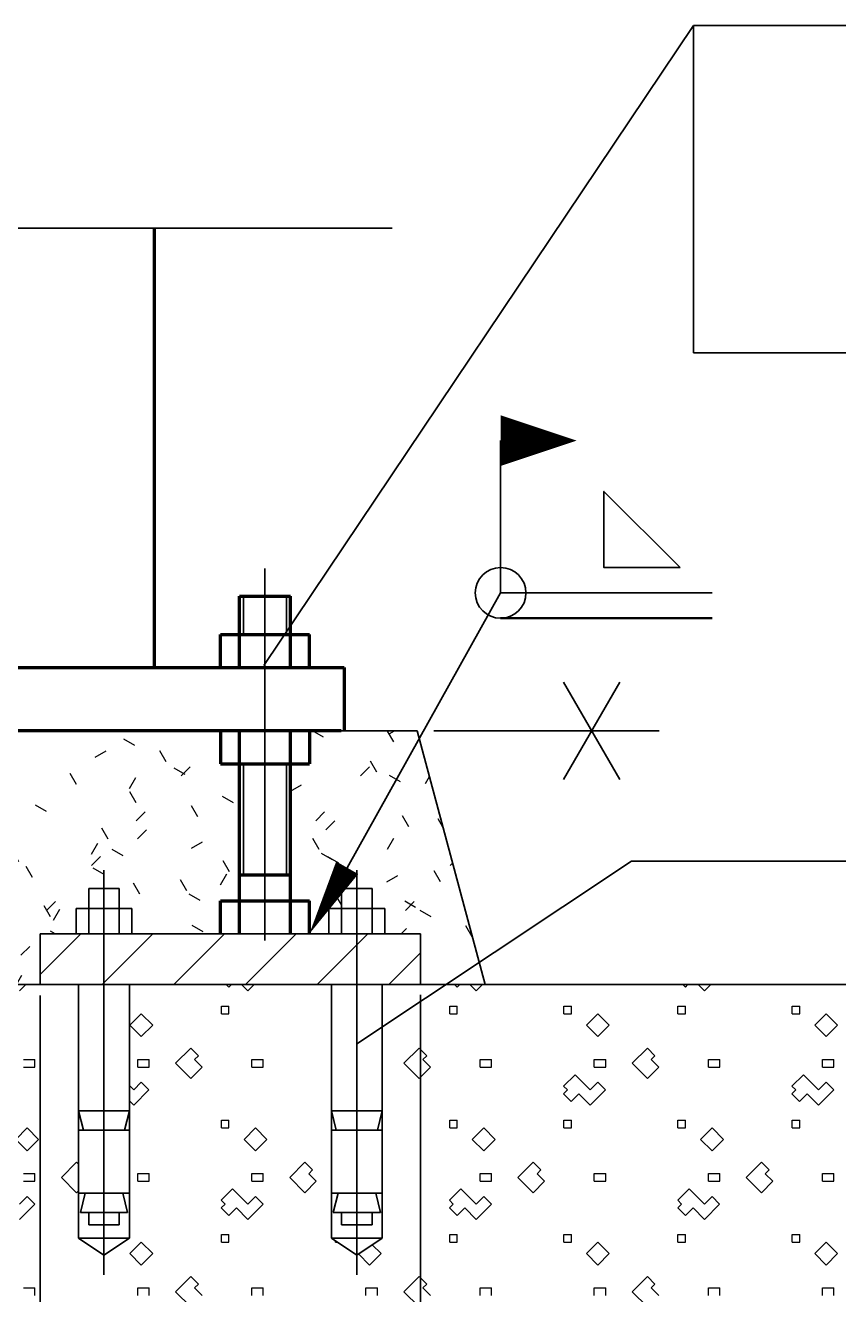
# Model space of a CAD drawing. Extents: x 68 to 8478, y -14 to 5926.
# Drawn here: x 6388.8 to 6645.3, y 2961.2 to 3361.3 of the extents above; entities that cross this region are included whole.
import ezdxf

# ---------------------------------------------------------------- set-up
doc = ezdxf.new("R2010")
doc.units = 0
doc.header["$LTSCALE"] = 10
for name, pattern in [('ACAD_ISO02W100', [15, 12, -3]), ('ACAD_ISO08W100', [36, 24, -3, 6, -3]), ('J', [50000.1, 50000, -0.1])]:
    doc.linetypes.add(name, pattern=pattern)
doc.layers.get('0').update_dxf_attribs({"linetype": 'CONTINUOUS'})
for name, color, linetype, lineweight in [('M_EQUIP_E2', 4, 'CONTINUOUS', 25), ('M_EQUIP_E3', 3, 'CONTINUOUS', 35), ('M_EQUIP_E5', 2, 'CONTINUOUS', 50), ('M_EQUIP_E7', 7, 'CONTINUOUS', 70), ('M_EQUIP_H_', 4, 'CONTINUOUS', 25)]:
    doc.layers.add(name, color=color, linetype=linetype, lineweight=lineweight)

# ---------------------------------------------------------------- blocks, each defined once
blk = doc.blocks.new('*X3')
at = {"color": 0, "linetype": 'J'}
for p, q in [((7123.43, 2432.98), (7125.95, 2435.5)), ((7205.93, 2434.48), (7204.91, 2435.5)), ((7205.93, 2434.48), (7206.95, 2435.5)), ((7213.43, 2432.98), (7210.91, 2435.5)), ((7213.43, 2432.98), (7215.95, 2435.5)), ((7295.93, 2434.48), (7294.91, 2435.5)), ((7295.93, 2434.48), (7296.95, 2435.5)), ((7303.43, 2432.98), (7300.91, 2435.5)), ((7303.43, 2432.98), (7305.95, 2435.5)), ((7385.93, 2434.48), (7384.91, 2435.5)), ((7385.93, 2434.48), (7386.95, 2435.5)), ((7393.43, 2432.98), (7390.91, 2435.5)), ((7393.43, 2432.98), (7395.95, 2435.5)), ((7203, 2427), (7206, 2427)), ((7203, 2424), (7203, 2427)), ((7206, 2424), (7206, 2427)), ((7293, 2427), (7296, 2427)), ((7293, 2424), (7293, 2427)), ((7296, 2424), (7296, 2427)), ((7338, 2427), (7341, 2427)), ((7338, 2424), (7338, 2427)), ((7341, 2424), (7341, 2427)), ((7383, 2427), (7386, 2427)), ((7383, 2424), (7383, 2427)), ((7386, 2424), (7386, 2427)), ((7428, 2427), (7431, 2427)), ((7428, 2424), (7428, 2427)), ((7431, 2424), (7431, 2427)), ((7166.93, 2419.48), (7171.43, 2423.98)), ((7175.93, 2419.48), (7171.43, 2423.98)), ((7203, 2424), (7206, 2424)), ((7293, 2424), (7296, 2424)), ((7338, 2424), (7341, 2424)), ((7346.93, 2419.48), (7351.43, 2423.98)), ((7355.93, 2419.48), (7351.43, 2423.98)), ((7383, 2424), (7386, 2424)), ((7428, 2424), (7431, 2424)), ((7436.93, 2419.48), (7441.43, 2423.98)), ((7445.93, 2419.48), (7441.43, 2423.98)), ((7171.43, 2414.98), (7166.93, 2419.48)), ((7171.43, 2414.98), (7175.93, 2419.48)), ((7351.43, 2414.98), (7346.93, 2419.48)), ((7351.43, 2414.98), (7355.93, 2419.48)), ((7441.43, 2414.98), (7436.93, 2419.48)), ((7441.43, 2414.98), (7445.93, 2419.48)), ((7125, 2406), (7129.5, 2406)), ((7129.5, 2403), (7129.5, 2406)), ((7170, 2406), (7174.5, 2406)), ((7170, 2403), (7170, 2406)), ((7174.5, 2403), (7174.5, 2406)), ((7184.93, 2404.48), (7190.93, 2410.48)), ((7193.93, 2407.48), (7190.93, 2410.48)), ((7192.43, 2405.98), (7193.93, 2407.48)), ((7195.43, 2402.98), (7192.43, 2405.98)), ((7215, 2406), (7219.5, 2406)), ((7215, 2403), (7215, 2406)), ((7219.5, 2403), (7219.5, 2406)), ((7274.93, 2404.48), (7280.93, 2410.48)), ((7283.93, 2407.48), (7280.93, 2410.48)), ((7282.43, 2405.98), (7283.93, 2407.48)), ((7285.43, 2402.98), (7282.43, 2405.98)), ((7305, 2406), (7309.5, 2406)), ((7305, 2403), (7305, 2406)), ((7309.5, 2403), (7309.5, 2406)), ((7350, 2406), (7354.5, 2406)), ((7350, 2403), (7350, 2406)), ((7354.5, 2403), (7354.5, 2406)), ((7364.93, 2404.48), (7370.93, 2410.48)), ((7373.93, 2407.48), (7370.93, 2410.48)), ((7372.43, 2405.98), (7373.93, 2407.48)), ((7375.43, 2402.98), (7372.43, 2405.98)), ((7395, 2406), (7399.5, 2406)), ((7395, 2403), (7395, 2406)), ((7399.5, 2403), (7399.5, 2406)), ((7440, 2406), (7444.5, 2406)), ((7440, 2403), (7440, 2406)), ((7444.5, 2403), (7444.5, 2406)), ((7125, 2403), (7129.5, 2403)), ((7170, 2403), (7174.5, 2403)), ((7190.93, 2398.48), (7184.93, 2404.48)), ((7190.93, 2398.48), (7195.43, 2402.98)), ((7215, 2403), (7219.5, 2403)), ((7280.93, 2398.48), (7274.93, 2404.48)), ((7280.93, 2398.48), (7285.43, 2402.98)), ((7305, 2403), (7309.5, 2403)), ((7350, 2403), (7354.5, 2403)), ((7370.93, 2398.48), (7364.93, 2404.48)), ((7370.93, 2398.48), (7375.43, 2402.98)), ((7395, 2403), (7399.5, 2403)), ((7440, 2403), (7444.5, 2403)), ((7168.43, 2393.98), (7171.43, 2396.98)), ((7174.43, 2393.98), (7171.43, 2396.98)), ((7337.93, 2395.48), (7342.43, 2399.98)), ((7348.43, 2393.98), (7342.43, 2399.98)), ((7348.43, 2393.98), (7351.43, 2396.98)), ((7354.43, 2393.98), (7351.43, 2396.98)), ((7427.93, 2395.48), (7432.43, 2399.98)), ((7438.43, 2393.98), (7432.43, 2399.98)), ((7438.43, 2393.98), (7441.43, 2396.98)), ((7444.43, 2393.98), (7441.43, 2396.98)), ((7168.43, 2393.98), (7166.71, 2395.7)), ((7168.43, 2387.98), (7174.43, 2393.98)), ((7339.43, 2393.98), (7337.93, 2395.48)), ((7337.93, 2392.48), (7339.43, 2393.98)), ((7340.93, 2389.48), (7337.93, 2392.48)), ((7340.93, 2389.48), (7343.93, 2392.48)), ((7348.43, 2387.98), (7343.93, 2392.48)), ((7348.43, 2387.98), (7354.43, 2393.98)), ((7429.43, 2393.98), (7427.93, 2395.48)), ((7427.93, 2392.48), (7429.43, 2393.98)), ((7430.93, 2389.48), (7427.93, 2392.48)), ((7430.93, 2389.48), (7433.93, 2392.48)), ((7438.43, 2387.98), (7433.93, 2392.48)), ((7438.43, 2387.98), (7444.43, 2393.98)), ((7168.43, 2387.98), (7166.71, 2389.7)), ((7203, 2382), (7206, 2382)), ((7203, 2379), (7203, 2382)), ((7206, 2379), (7206, 2382)), ((7293, 2382), (7296, 2382)), ((7293, 2379), (7293, 2382)), ((7296, 2379), (7296, 2382)), ((7338, 2382), (7341, 2382)), ((7338, 2379), (7338, 2382)), ((7341, 2379), (7341, 2382)), ((7383, 2382), (7386, 2382)), ((7383, 2379), (7383, 2382)), ((7386, 2379), (7386, 2382)), ((7428, 2382), (7431, 2382)), ((7428, 2379), (7428, 2382)), ((7431, 2379), (7431, 2382)), ((7121.93, 2374.48), (7126.43, 2378.98)), ((7130.93, 2374.48), (7126.43, 2378.98)), ((7203, 2379), (7206, 2379)), ((7211.93, 2374.48), (7216.43, 2378.98)), ((7220.93, 2374.48), (7216.43, 2378.98)), ((7293, 2379), (7296, 2379)), ((7301.93, 2374.48), (7306.43, 2378.98)), ((7310.93, 2374.48), (7306.43, 2378.98)), ((7338, 2379), (7341, 2379)), ((7383, 2379), (7386, 2379)), ((7391.93, 2374.48), (7396.43, 2378.98)), ((7400.93, 2374.48), (7396.43, 2378.98)), ((7428, 2379), (7431, 2379)), ((7126.43, 2369.98), (7121.93, 2374.48)), ((7126.43, 2369.98), (7130.93, 2374.48)), ((7216.43, 2369.98), (7211.93, 2374.48)), ((7216.43, 2369.98), (7220.93, 2374.48)), ((7306.43, 2369.98), (7301.93, 2374.48)), ((7306.43, 2369.98), (7310.93, 2374.48)), ((7396.43, 2369.98), (7391.93, 2374.48)), ((7396.43, 2369.98), (7400.93, 2374.48)), ((7125, 2361), (7129.5, 2361)), ((7129.5, 2358), (7129.5, 2361)), ((7139.93, 2359.48), (7145.93, 2365.48)), ((7146.71, 2364.7), (7145.93, 2365.48)), ((7170, 2361), (7174.5, 2361)), ((7170, 2358), (7170, 2361)), ((7174.5, 2358), (7174.5, 2361)), ((7215, 2361), (7219.5, 2361)), ((7215, 2358), (7215, 2361)), ((7219.5, 2358), (7219.5, 2361)), ((7229.93, 2359.48), (7235.93, 2365.48)), ((7238.93, 2362.48), (7235.93, 2365.48)), ((7237.43, 2360.98), (7238.93, 2362.48)), ((7240.43, 2357.98), (7237.43, 2360.98)), ((7305, 2361), (7309.5, 2361)), ((7305, 2358), (7305, 2361)), ((7309.5, 2358), (7309.5, 2361)), ((7319.93, 2359.48), (7325.93, 2365.48)), ((7328.93, 2362.48), (7325.93, 2365.48)), ((7327.43, 2360.98), (7328.93, 2362.48)), ((7330.43, 2357.98), (7327.43, 2360.98)), ((7350, 2361), (7354.5, 2361)), ((7350, 2358), (7350, 2361)), ((7354.5, 2358), (7354.5, 2361)), ((7395, 2361), (7399.5, 2361)), ((7395, 2358), (7395, 2361)), ((7399.5, 2358), (7399.5, 2361)), ((7409.93, 2359.48), (7415.93, 2365.48)), ((7418.93, 2362.48), (7415.93, 2365.48)), ((7417.43, 2360.98), (7418.93, 2362.48)), ((7420.43, 2357.98), (7417.43, 2360.98)), ((7440, 2361), (7444.5, 2361)), ((7440, 2358), (7440, 2361)), ((7444.5, 2358), (7444.5, 2361)), ((7125, 2358), (7129.5, 2358)), ((7145.93, 2353.48), (7139.93, 2359.48)), ((7170, 2358), (7174.5, 2358)), ((7215, 2358), (7219.5, 2358)), ((7235.93, 2353.48), (7229.93, 2359.48)), ((7235.93, 2353.48), (7240.43, 2357.98)), ((7305, 2358), (7309.5, 2358)), ((7325.93, 2353.48), (7319.93, 2359.48)), ((7325.93, 2353.48), (7330.43, 2357.98)), ((7350, 2358), (7354.5, 2358)), ((7395, 2358), (7399.5, 2358)), ((7415.93, 2353.48), (7409.93, 2359.48)), ((7415.93, 2353.48), (7420.43, 2357.98)), ((7440, 2358), (7444.5, 2358)), ((7123.43, 2348.98), (7126.43, 2351.98)), ((7129.43, 2348.98), (7126.43, 2351.98)), ((7145.93, 2353.48), (7146.71, 2354.25)), ((7202.93, 2350.48), (7207.43, 2354.98)), ((7213.43, 2348.98), (7207.43, 2354.98)), ((7213.43, 2348.98), (7216.43, 2351.98)), ((7219.43, 2348.98), (7216.43, 2351.98)), ((7292.93, 2350.48), (7297.43, 2354.98)), ((7303.43, 2348.98), (7297.43, 2354.98)), ((7303.43, 2348.98), (7306.43, 2351.98)), ((7309.43, 2348.98), (7306.43, 2351.98)), ((7382.93, 2350.48), (7387.43, 2354.98)), ((7393.43, 2348.98), (7387.43, 2354.98)), ((7393.43, 2348.98), (7396.43, 2351.98)), ((7399.43, 2348.98), (7396.43, 2351.98)), ((7123.43, 2342.98), (7129.43, 2348.98)), ((7204.43, 2348.98), (7202.93, 2350.48)), ((7202.93, 2347.48), (7204.43, 2348.98)), ((7205.93, 2344.48), (7202.93, 2347.48)), ((7205.93, 2344.48), (7208.93, 2347.48)), ((7213.43, 2342.98), (7208.93, 2347.48)), ((7213.43, 2342.98), (7219.43, 2348.98)), ((7294.43, 2348.98), (7292.93, 2350.48)), ((7292.93, 2347.48), (7294.43, 2348.98)), ((7295.93, 2344.48), (7292.93, 2347.48)), ((7295.93, 2344.48), (7298.93, 2347.48)), ((7303.43, 2342.98), (7298.93, 2347.48)), ((7303.43, 2342.98), (7309.43, 2348.98)), ((7384.43, 2348.98), (7382.93, 2350.48)), ((7382.93, 2347.48), (7384.43, 2348.98)), ((7385.93, 2344.48), (7382.93, 2347.48)), ((7385.93, 2344.48), (7388.93, 2347.48)), ((7393.43, 2342.98), (7388.93, 2347.48)), ((7393.43, 2342.98), (7399.43, 2348.98)), ((7203, 2337), (7206, 2337)), ((7203, 2334), (7203, 2337)), ((7206, 2334), (7206, 2337)), ((7293, 2337), (7296, 2337)), ((7293, 2334), (7293, 2337)), ((7296, 2334), (7296, 2337)), ((7338, 2337), (7341, 2337)), ((7338, 2334), (7338, 2337)), ((7341, 2334), (7341, 2337)), ((7383, 2337), (7386, 2337)), ((7383, 2334), (7383, 2337)), ((7386, 2334), (7386, 2337)), ((7428, 2337), (7431, 2337)), ((7428, 2334), (7428, 2337)), ((7431, 2334), (7431, 2337)), ((7166.93, 2329.48), (7171.43, 2333.98)), ((7175.93, 2329.48), (7171.43, 2333.98)), ((7203, 2334), (7206, 2334)), ((7248, 2334), (7248, 2334.46)), ((7248, 2334), (7248.69, 2334)), ((7265.93, 2329.48), (7262.5, 2332.91)), ((7293, 2334), (7296, 2334)), ((7338, 2334), (7341, 2334)), ((7346.93, 2329.48), (7351.43, 2333.98)), ((7355.93, 2329.48), (7351.43, 2333.98)), ((7383, 2334), (7386, 2334)), ((7428, 2334), (7431, 2334)), ((7436.93, 2329.48), (7441.43, 2333.98)), ((7445.93, 2329.48), (7441.43, 2333.98)), ((7171.43, 2324.98), (7166.93, 2329.48)), ((7171.43, 2324.98), (7175.93, 2329.48)), ((7261.43, 2324.98), (7257.07, 2329.34)), ((7261.43, 2324.98), (7265.93, 2329.48)), ((7351.43, 2324.98), (7346.93, 2329.48)), ((7351.43, 2324.98), (7355.93, 2329.48)), ((7441.43, 2324.98), (7436.93, 2329.48)), ((7441.43, 2324.98), (7445.93, 2329.48)), ((7125, 2316), (7129.5, 2316)), ((7129.5, 2313), (7129.5, 2316)), ((7170, 2316), (7174.5, 2316)), ((7170, 2313), (7170, 2316)), ((7174.5, 2313), (7174.5, 2316)), ((7184.93, 2314.48), (7190.93, 2320.48)), ((7193.93, 2317.48), (7190.93, 2320.48)), ((7192.43, 2315.98), (7193.93, 2317.48)), ((7195.43, 2312.98), (7192.43, 2315.98)), ((7215, 2316), (7219.5, 2316)), ((7215, 2313), (7215, 2316)), ((7219.5, 2313), (7219.5, 2316)), ((7260, 2316), (7264.5, 2316)), ((7260, 2313), (7260, 2316)), ((7264.5, 2313), (7264.5, 2316)), ((7274.93, 2314.48), (7280.93, 2320.48)), ((7283.93, 2317.48), (7280.93, 2320.48)), ((7282.43, 2315.98), (7283.93, 2317.48)), ((7285.43, 2312.98), (7282.43, 2315.98)), ((7305, 2316), (7309.5, 2316)), ((7305, 2313), (7305, 2316)), ((7309.5, 2313), (7309.5, 2316)), ((7350, 2316), (7354.5, 2316)), ((7350, 2313), (7350, 2316)), ((7354.5, 2313), (7354.5, 2316)), ((7364.93, 2314.48), (7370.93, 2320.48)), ((7373.93, 2317.48), (7370.93, 2320.48)), ((7372.43, 2315.98), (7373.93, 2317.48)), ((7375.43, 2312.98), (7372.43, 2315.98)), ((7395, 2316), (7399.5, 2316)), ((7395, 2313), (7395, 2316)), ((7399.5, 2313), (7399.5, 2316)), ((7440, 2316), (7444.5, 2316)), ((7440, 2313), (7440, 2316)), ((7444.5, 2313), (7444.5, 2316)), ((7190.93, 2308.48), (7184.93, 2314.48)), ((7280.93, 2308.48), (7274.93, 2314.48)), ((7370.93, 2308.48), (7364.93, 2314.48))]:
    blk.add_line(p, q, dxfattribs=at)
blk = doc.blocks.new('*X4')
at = {"color": 0, "linetype": 'J'}
for p, q in [((7063.39, 2535.41), (7063.48, 2535.5)), ((7067.35, 2531.87), (7070.89, 2535.41)), ((7098.1, 2527.21), (7095.6, 2531.54)), ((7134.1, 2535.41), (7134.19, 2535.5)), ((7141.6, 2535.41), (7141.69, 2535.5)), ((7168.84, 2529.65), (7164.51, 2532.15)), ((7243.3, 2532.95), (7238.97, 2535.45)), ((7258.79, 2535.45), (7258.7, 2535.5)), ((7270.99, 2531.09), (7268.49, 2535.42)), ((7269.16, 2534.26), (7271.3, 2535.5)), ((7275.52, 2535.41), (7275.61, 2535.5)), ((7078.88, 2523.84), (7074.55, 2526.34)), ((7116.02, 2524.83), (7118.52, 2529.16)), ((7153.23, 2525.06), (7157.56, 2527.56)), ((7181.22, 2523.23), (7178.72, 2527.56)), ((7047.79, 2517.7), (7045.29, 2522.03)), ((7045.71, 2517.73), (7049.25, 2521.26)), ((7062.79, 2518.37), (7060.29, 2522.7)), ((7103.7, 2521.17), (7099.37, 2523.67)), ((7116.42, 2517.73), (7119.96, 2521.26)), ((7187.13, 2517.73), (7190.67, 2521.26)), ((7257.84, 2517.73), (7261.38, 2521.26)), ((7264.34, 2519.26), (7261.84, 2523.59)), ((7037.3, 2515.87), (7041.63, 2518.37)), ((7108.59, 2512.38), (7106.09, 2516.72)), ((7145.91, 2514.39), (7143.41, 2518.72)), ((7166.83, 2512.82), (7169.33, 2517.15)), ((7188.66, 2518.31), (7184.33, 2520.81)), ((7273.61, 2515.45), (7269.28, 2517.95)), ((7283.43, 2514.78), (7285.01, 2517.51)), ((7027.48, 2509.53), (7024.98, 2513.86)), ((7050.22, 2510.85), (7052.72, 2515.18)), ((7169.39, 2507.07), (7166.89, 2511.4)), ((7230.19, 2511.76), (7234.52, 2514.26)), ((7049.06, 2506.52), (7044.73, 2509.02)), ((7110.6, 2505.55), (7108.1, 2509.88)), ((7134.01, 2503.67), (7129.68, 2506.17)), ((7193.72, 2501.58), (7191.22, 2505.91)), ((7207.81, 2507.15), (7203.48, 2509.65)), ((7028.03, 2500.05), (7031.57, 2503.59)), ((7075.29, 2496.72), (7072.79, 2501.05)), ((7098.75, 2500.05), (7102.28, 2503.59)), ((7101.02, 2498.84), (7103.52, 2503.17)), ((7117.85, 2501.34), (7113.52, 2503.84)), ((7114.26, 2502.56), (7118.59, 2505.06)), ((7169.46, 2500.05), (7172.99, 2503.59)), ((7230.19, 2501.76), (7230.19, 2501.76)), ((7240.17, 2500.05), (7243.7, 2503.59)), ((7276.84, 2497.61), (7274.34, 2501.94)), ((7027.9, 2495.54), (7023.57, 2498.04)), ((7158.41, 2492.74), (7155.91, 2497.07)), ((7169.89, 2492.98), (7173.42, 2496.52)), ((7244.13, 2496.52), (7247.67, 2500.05)), ((7290.36, 2497.55), (7288.49, 2500.78)), ((7039.98, 2487.88), (7037.48, 2492.21)), ((7079.37, 2489.02), (7075.04, 2491.52)), ((7095.64, 2489.44), (7099.17, 2492.98)), ((7151.83, 2486.84), (7154.33, 2491.17)), ((7191.22, 2489.26), (7195.55, 2491.76)), ((7241.53, 2488.77), (7239.03, 2493.1)), ((7268.43, 2488.8), (7270.93, 2493.13)), ((7021.39, 2485.91), (7024.93, 2489.44)), ((7035.22, 2484.87), (7037.72, 2489.2)), ((7067.79, 2483.05), (7065.29, 2487.38)), ((7081.07, 2482.37), (7084.6, 2485.91)), ((7123.1, 2483.9), (7120.6, 2488.23)), ((7151.78, 2482.37), (7155.31, 2485.91)), ((7164.33, 2486.17), (7160, 2488.67)), ((7246.78, 2484.65), (7242.45, 2487.15)), ((7249.28, 2483.31), (7244.95, 2485.81)), ((7075.29, 2480.06), (7079.62, 2482.56)), ((7128.59, 2477.74), (7126.09, 2482.07)), ((7156.83, 2478.84), (7152.5, 2481.34)), ((7206.22, 2479.93), (7203.72, 2484.26)), ((7293.2, 2482.37), (7294.17, 2483.34)), ((7024.73, 2474.38), (7020.4, 2476.88)), ((7087.79, 2475.06), (7085.29, 2479.39)), ((7086.02, 2472.86), (7088.52, 2477.19)), ((7189.39, 2472.43), (7186.89, 2476.76)), ((7202.63, 2474.83), (7205.13, 2479.16)), ((7268.18, 2475.96), (7272.51, 2478.46)), ((7289.34, 2475.96), (7286.84, 2480.29)), ((7066.87, 2473.04), (7062.54, 2475.54)), ((7109.68, 2471.52), (7105.35, 2474.02)), ((7170.91, 2471.09), (7168.41, 2475.42)), ((7194.64, 2468.67), (7190.31, 2471.17)), ((7250.19, 2467.12), (7247.69, 2471.45)), ((7052.48, 2466.22), (7049.98, 2470.55)), ((7063.39, 2464.7), (7066.93, 2468.23)), ((7135.6, 2462.25), (7133.1, 2466.58)), ((7134.1, 2464.7), (7137.64, 2468.23)), ((7279.59, 2465.81), (7275.26, 2468.31)), ((7275.52, 2464.7), (7279.06, 2468.23)), ((7017.16, 2457.38), (7014.66, 2461.72)), ((7020.22, 2458.89), (7022.72, 2463.22)), ((7136.83, 2460.85), (7139.33, 2465.18)), ((7285.75, 2462.15), (7281.42, 2464.65)), ((7026.99, 2453.72), (7024.49, 2458.05)), ((7036.32, 2457.56), (7040.65, 2460.06)), ((7055.04, 2456.88), (7050.71, 2459.38)), ((7100.29, 2453.41), (7097.79, 2457.74)), ((7137.44, 2455.5), (7135.67, 2456.52)), ((7195.8, 2456.34), (7191.47, 2458.84)), ((7273.82, 2455.5), (7275.95, 2457.62)), ((7301.84, 2454.31), (7299.34, 2458.64)), ((7071.02, 2446.88), (7073.52, 2451.21)), ((7087.79, 2448.41), (7085.29, 2452.74)), ((7105.84, 2450.54), (7101.51, 2453.04)), ((7015.89, 2444.74), (7011.56, 2447.24)), ((7045.71, 2447.02), (7049.25, 2450.55)), ((7049.68, 2443.48), (7053.21, 2447.02)), ((7064.98, 2444.57), (7062.48, 2448.9)), ((7113.28, 2444.26), (7117.61, 2446.76)), ((7116.42, 2447.02), (7119.96, 2450.55)), ((7123.92, 2447.02), (7127.46, 2450.55)), ((7085.35, 2439.38), (7081.02, 2441.88)), ((7006.72, 2435.5), (7007.72, 2437.24)), ((7029.66, 2435.73), (7027.16, 2440.06)), ((7110.63, 2435.5), (7110.29, 2436.09)), ((7122.19, 2435.5), (7124.33, 2439.2))]:
    blk.add_line(p, q, dxfattribs=at)
blk = doc.blocks.new('TOIMITUSR')
at = {"layer": 'M_EQUIP_E3', "linetype": 'ACAD_ISO08W100', "lineweight": 35}
for p, q in [((87.5, -21.65), (112.5, 21.65)), ((87.5, 21.65), (112.5, -21.65)), ((30, 0), (130, 0))]:
    blk.add_line(p, q, dxfattribs=at)

msp = doc.modelspace()

# ---------------------------------------------------------------- linework, layer by layer
at = {"layer": 'M_EQUIP_E2', "color": 4, "linetype": 'Continuous', "lineweight": 25}
for p, q in [((6393.46, 3062.06), (6406.33, 3074.93)), ((6412.96, 3058.93), (6428.96, 3074.93)), ((6435.58, 3058.93), (6451.58, 3074.93)), ((6458.21, 3058.93), (6474.21, 3074.93)), ((6480.84, 3058.93), (6496.84, 3074.93)), ((6503.47, 3058.93), (6513.46, 3068.93))]:
    msp.add_line(p, q, dxfattribs=at)
at = {"layer": 'M_EQUIP_E3', "color": 3, "linetype": 'Continuous', "lineweight": 35}
for p, q in [((6599.47, 3361.32), (6464.03, 3159.56)), ((6599.47, 3361.32), (7362.91, 3361.32)), ((6599.47, 3361.32), (6599.47, 3258.12)), ((6599.47, 3258.12), (7124.04, 3258.12)), ((6538.68, 3182.41), (6538.68, 3230.41)), ((6490.29, 3095.76), (6538.68, 3182.41)), ((6538.68, 3182.41), (6605.44, 3182.41)), ((6512.36, 3138.93), (6488.36, 3138.93)), ((6512.36, 3138.93), (6533.8, 3058.93)), ((6493.34, 3040.24), (6579.98, 3097.88)), ((6579.98, 3097.88), (7162.39, 3097.88)), ((6408.78, 3089.21), (6408.78, 3074.93)), ((6418.38, 3089.21), (6408.78, 3089.21)), ((6418.38, 3089.21), (6418.38, 3074.93)), ((6488.54, 3089.21), (6488.54, 3074.93)), ((6488.54, 3089.21), (6498.14, 3089.21)), ((6498.14, 3089.21), (6498.14, 3074.93)), ((6404.78, 3082.93), (6404.78, 3074.93)), ((6422.38, 3082.93), (6404.78, 3082.93)), ((6422.38, 3082.93), (6422.38, 3074.93)), ((6484.54, 3082.93), (6484.54, 3074.93)), ((6484.54, 3082.93), (6502.14, 3082.93)), ((6502.14, 3082.93), (6502.14, 3074.93)), ((6393.46, 3074.93), (6513.46, 3074.93)), ((6393.46, 3058.93), (6393.46, 3074.93)), ((6513.46, 3058.93), (6513.46, 3074.93)), ((6178.2, 3058.93), (6649.35, 3058.93)), ((6405.58, 3058.93), (6405.58, 2978.93)), ((6421.58, 3058.93), (6421.58, 2978.93)), ((6485.34, 3058.93), (6485.34, 2978.93)), ((6501.34, 3058.93), (6501.34, 2978.93)), ((6393.46, 3055.44), (6393.46, 2742.87)), ((6513.46, 3055.71), (6513.46, 2742.87)), ((6421.58, 3019.17), (6405.58, 3019.17)), ((6405.58, 3019.17), (6407.09, 3013)), ((6421.58, 3019.17), (6420.06, 3013)), ((6485.34, 3019.17), (6486.86, 3013)), ((6485.34, 3019.17), (6501.34, 3019.17)), ((6501.34, 3019.17), (6499.83, 3013)), ((6421.58, 3013), (6405.58, 3013)), ((6485.34, 3013), (6501.34, 3013)), ((6421.58, 2993.21), (6405.58, 2993.21)), ((6406.14, 2987.04), (6407.65, 2993.21)), ((6421.01, 2987.04), (6419.5, 2993.21)), ((6485.34, 2993.21), (6501.34, 2993.21)), ((6485.9, 2987.04), (6487.42, 2993.21)), ((6500.78, 2987.04), (6499.27, 2993.21)), ((6421.01, 2987.04), (6406.14, 2987.04)), ((6408.78, 2983.17), (6408.78, 2987.04)), ((6418.38, 2983.17), (6418.38, 2987.04)), ((6485.9, 2987.04), (6500.78, 2987.04)), ((6488.54, 2983.17), (6488.54, 2987.04)), ((6498.14, 2983.17), (6498.14, 2987.04)), ((6418.38, 2983.17), (6408.78, 2983.17)), ((6488.54, 2983.17), (6498.14, 2983.17)), ((6421.58, 2978.93), (6405.58, 2978.93)), ((6405.58, 2978.93), (6413.58, 2973.65)), ((6421.58, 2978.93), (6413.58, 2973.65)), ((6485.34, 2978.93), (6493.34, 2973.65)), ((6485.34, 2978.93), (6501.34, 2978.93)), ((6501.34, 2978.93), (6493.34, 2973.65))]:
    msp.add_line(p, q, dxfattribs=at)
at = {"layer": 'M_EQUIP_E3', "color": 3, "linetype": 'ACAD_ISO08W100', "lineweight": 35}
for p, q in [((6295.13, 3297.36), (6504.52, 3297.36)), ((6464.36, 3072.77), (6464.36, 3190.08)), ((6457.56, 3169.33), (6457.56, 3181.33)), ((6471.16, 3169.33), (6471.16, 3181.33)), ((6457.56, 3093.55), (6457.56, 3128.53)), ((6471.16, 3093.55), (6471.16, 3128.53)), ((6413.58, 3095.01), (6413.58, 2967.37)), ((6493.34, 3095.01), (6493.34, 2967.37))]:
    msp.add_line(p, q, dxfattribs=at)
at = {"layer": 'M_EQUIP_E3', "color": 3, "linetype": 'Continuous', "lineweight": 35}
for points in [[(6538.68, 3230.41, 16, 0, 0), (6562.68, 3230.41, 16, 0, 0)], [(6478.36, 3074.93, 0, 8, 0), (6490.29, 3095.76, 8, 8, 0)]]:
    msp.add_lwpolyline(points, format="xyseb", dxfattribs=at)
msp.add_lwpolyline([(6595.28, 3190.41), (6571.28, 3190.41), (6571.28, 3214.41)], close=True, dxfattribs=at)
msp.add_circle((6538.68, 3182.41), 8, dxfattribs=at)
at = {"layer": 'M_EQUIP_E5', "color": 2, "linetype": 'ACAD_ISO02W100', "lineweight": 50}
msp.add_line((6538.68, 3174.41), (6605.44, 3174.41), dxfattribs=at)
at = {"layer": 'M_EQUIP_E7'}
for p, q in [((6429.36, 3297.36), (6429.36, 3158.93)), ((6319.36, 3158.93), (6489.36, 3158.93)), ((6319.36, 3158.93), (6489.36, 3158.93)), ((6489.36, 3158.93), (6489.36, 3138.93))]:
    msp.add_line(p, q, dxfattribs=at)
at = {"layer": 'M_EQUIP_E7', "color": 7, "linetype": 'Continuous', "lineweight": 70}
for p, q in [((6456.36, 3158.93), (6456.36, 3181.33)), ((6456.36, 3181.33), (6472.36, 3181.33)), ((6472.36, 3158.93), (6472.36, 3181.33)), ((6450.36, 3158.93), (6450.36, 3169.33)), ((6450.36, 3169.33), (6478.36, 3169.33)), ((6478.36, 3158.93), (6478.36, 3169.33)), ((6488.36, 3138.93), (6319.36, 3138.93)), ((6450.36, 3138.93), (6450.36, 3128.53)), ((6456.36, 3074.93), (6456.36, 3138.93)), ((6472.36, 3074.93), (6472.36, 3138.93)), ((6478.36, 3138.93), (6478.36, 3128.53)), ((6450.36, 3128.53), (6478.36, 3128.53)), ((6456.36, 3093.55), (6472.36, 3093.55)), ((6450.36, 3074.93), (6450.36, 3085.33)), ((6450.36, 3085.33), (6478.36, 3085.33)), ((6478.36, 3074.93), (6478.36, 3085.33))]:
    msp.add_line(p, q, dxfattribs=at)

# ---------------------------------------------------------------- block references
at = {"layer": 'M_EQUIP_E3', "linetype": 'ACAD_ISO08W100', "lineweight": 35, "xscale": 0.7100000000000364, "yscale": 0.7100000000000364, "zscale": 0.7100000000000364}
msp.add_blockref('TOIMITUSR', (6496.36, 3138.93), dxfattribs=at)
at = {"layer": 'M_EQUIP_H_', "color": 4, "linetype": 'Continuous', "xscale": 0.7999999999999545, "yscale": 0.7999999999999545, "zscale": 0.7999999999999545}
for name in ['*X4', '*X3']:
    msp.add_blockref(name, (688.21, 1110.53), dxfattribs=at)

doc.saveas('drawing.dxf')
